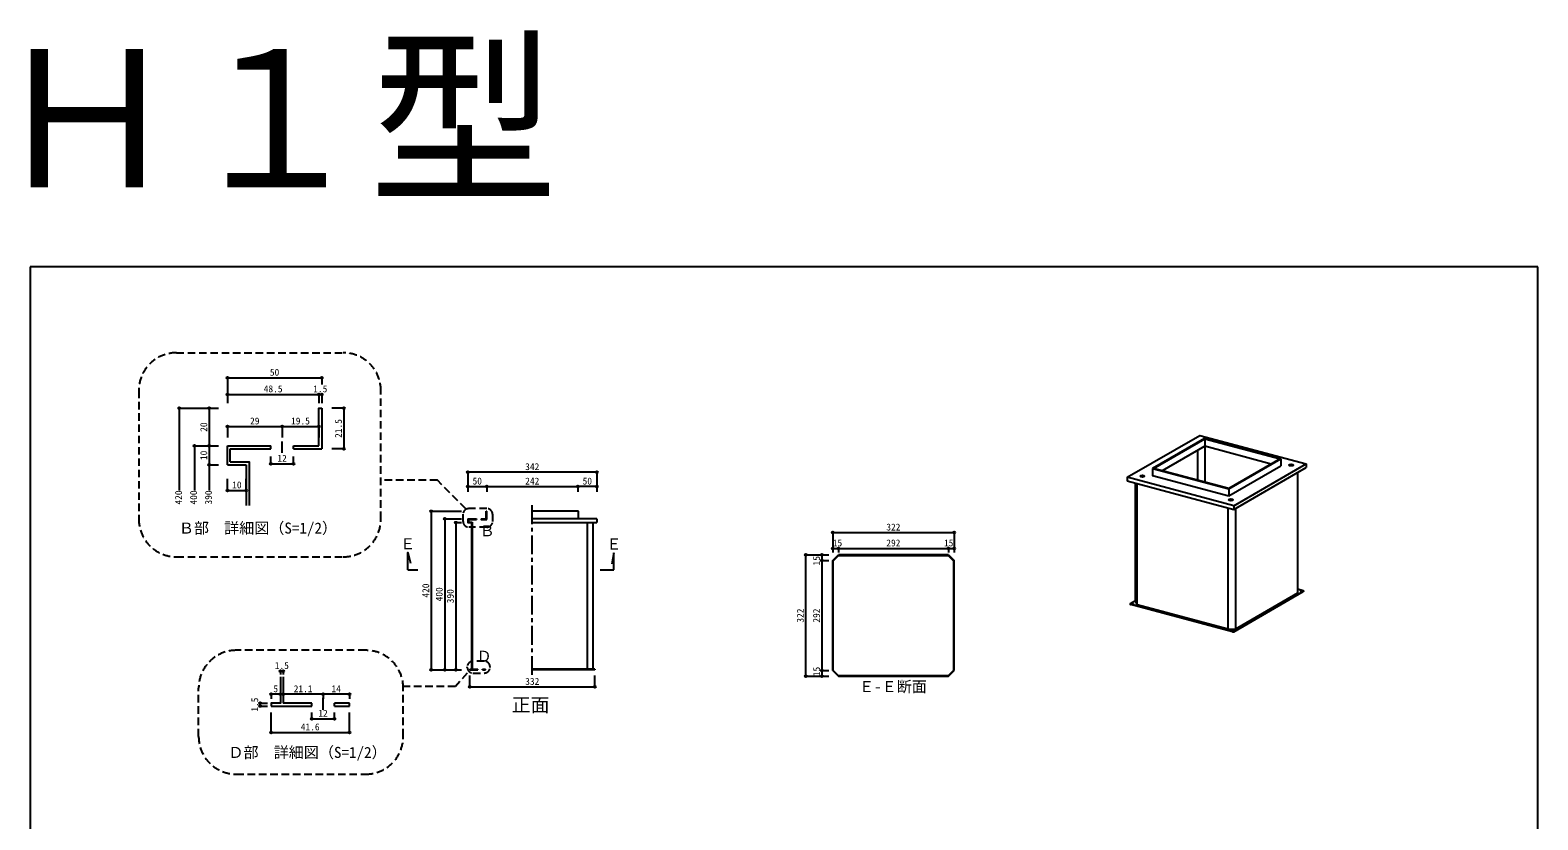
# Model space of a CAD drawing. Units: millimetres at full size, sheet at 1:10, with parts at other scales. Extents: x -10475 to 9199, y -10092 to 10143.
# Drawn here: x -10475 to -6475, y 8050 to 10143 of the extents above; entities that cross this region are included whole.
import ezdxf
from ezdxf.enums import TextEntityAlignment as Align

# ---------------------------------------------------------------- set-up
doc = ezdxf.new("R2010")
doc.units = ezdxf.units.MM
doc.header["$LTSCALE"] = 10
doc.header["$PDMODE"] = 32
doc.header["$PDSIZE"] = 5
doc.linetypes.add('CHAIN1', pattern=[8, 5, -1, 1, -1])
doc.linetypes.add('DASHED2', pattern=[3, 2, -1])
for name, color, linetype in [('0-0_FRP', 7, 'Continuous'), ('0-1_SUS', 7, 'Continuous'), ('0-9_SUS寸法', 3, 'Continuous'), ('0-F_図面枠', 7, 'Continuous'), ('1-1', 6, 'Continuous'), ('3-8', 4, 'Continuous'), ('E-9_SUS寸法', 3, 'Continuous')]:
    doc.layers.add(name, color=color, linetype=linetype)
doc.styles.add('ＭＳ ゴシック', font='')
doc.styles.get('ＭＳ ゴシック').set_extended_font_data('MS Gothic')

msp = doc.modelspace()

# ---------------------------------------------------------------- linework, layer by layer
at = {"layer": '0-0_FRP'}
for p, q in [((-8926.13, 8757.43), (-8932.31, 8727.33)), ((-8926.13, 8712.67), (-8926.13, 8757.43)), ((-9473.32, 8712.67), (-9446.31, 8712.67)), ((-8963.18, 8712.67), (-8926.13, 8712.67))]:
    msp.add_line(p, q, dxfattribs=at)
msp.add_lwpolyline([(-9473.32, 8712.67), (-9473.32, 8758.2), (-9465.6, 8730.42)], dxfattribs=at)
at = {"layer": '0-1_SUS'}
for p, q in [((-7564.58, 8957.77), (-7372.03, 9068.94)), ((-7359.26, 9060.83), (-7497.2, 8981.19)), ((-7359.26, 9060.83), (-7497.2, 8981.19)), ((-7372.03, 9068.94), (-7089.39, 8993.21)), ((-7156.78, 9006.57), (-7359.26, 9060.83)), ((-7156.78, 9006.57), (-7359.26, 9060.83)), ((-7182.25, 8992.92), (-7358.86, 9040.24)), ((-7376.95, 8949.68), (-7376.95, 9029.79)), ((-7357.33, 8944.43), (-7357.33, 9039.83)), ((-7294.72, 8926.93), (-7156.78, 9006.57)), ((-7294.72, 8926.93), (-7156.78, 9006.57)), ((-7156.78, 9006.57), (-7156.78, 8988.18)), ((-7497.2, 8981.19), (-7294.72, 8926.93)), ((-7497.2, 8981.19), (-7294.72, 8926.93)), ((-7294.72, 8908.55), (-7156.78, 8988.18)), ((-7294.72, 8908.55), (-7156.78, 8988.18)), ((-7281.94, 8882.04), (-7089.39, 8993.21)), ((-7281.94, 8882.04), (-7089.39, 8993.21)), ((-7281.94, 8872.85), (-7089.39, 8984.02)), ((-7089.39, 8993.21), (-7089.39, 8984.02)), ((-7564.58, 8957.77), (-7564.58, 8948.58)), ((-7281.94, 8882.04), (-7564.58, 8957.77)), ((-7564.58, 8948.58), (-7281.94, 8872.85)), ((-7542.24, 8627.65), (-7542.24, 8942.59)), ((-7538.29, 8619.45), (-7538.29, 8941.54)), ((-7294.72, 8926.93), (-7294.72, 8908.55)), ((-7281.94, 8882.04), (-7281.94, 8872.85)), ((-9313.92, 8847.58), (-9290.92, 8847.58)), ((-9312.42, 8846.08), (-9290.92, 8846.08)), ((-9312.42, 8846.08), (-9312.42, 8839.08)), ((-9290.92, 8847.58), (-9290.92, 8846.08)), ((-9278.92, 8847.58), (-9265.42, 8847.58)), ((-9265.42, 8867.58), (-9263.92, 8867.58)), ((-9265.42, 8847.58), (-9265.42, 8867.58)), ((-9263.92, 8846.08), (-9263.92, 8867.58)), ((-9021.92, 8867.58), (-9142.92, 8867.58)), ((-9016.92, 8847.58), (-9142.92, 8847.58)), ((-9020.42, 8867.58), (-9021.92, 8867.58)), ((-9020.42, 8847.58), (-9020.42, 8867.58)), ((-8971.92, 8847.58), (-9020.42, 8847.58)), ((-8971.92, 8847.58), (-8971.92, 8837.58)), ((-7296.97, 8646.73), (-7296.97, 8876.87)), ((-7276.13, 8648.28), (-7276.13, 8876.2)), ((-9312.42, 8839.08), (-9302.42, 8839.08)), ((-9303.92, 8837.58), (-9303.92, 8449.08)), ((-9302.42, 8839.08), (-9302.42, 8449.08)), ((-9142.92, 8837.58), (-8971.92, 8837.58)), ((-8996.92, 8837.58), (-8996.92, 8449.08)), ((-8981.92, 8837.58), (-8981.92, 8449.08)), ((-8926.13, 8757.43), (-8932.31, 8727.33)), ((-8926.13, 8712.67), (-8926.13, 8757.43)), ((-8344.36, 8736.58), (-8330.24, 8750.7)), ((-8344.36, 8445.82), (-8344.36, 8736.58)), ((-8038.86, 8752.2), (-8330.86, 8752.2)), ((-8038.86, 8752.2), (-8023.86, 8737.2)), ((-8025.36, 8736.58), (-8025.36, 8445.82)), ((-8023.86, 8445.2), (-8023.86, 8737.2)), ((-9473.32, 8712.67), (-9446.31, 8712.67)), ((-8963.18, 8712.67), (-8926.13, 8712.67)), ((-7296.97, 8554.79), (-7296.97, 8646.73)), ((-7281.85, 8549.54), (-7097.46, 8656)), ((-7281.85, 8548.17), (-7097.46, 8654.62)), ((-7276.13, 8556.34), (-7276.13, 8648.28)), ((-7097.96, 8657.09), (-7111.73, 8660.78)), ((-7097.11, 8656.44), (-7097.11, 8655.06)), ((-7556.86, 8622.46), (-7556.86, 8621.08)), ((-7556.51, 8622.9), (-7542.24, 8631.14)), ((-7285.32, 8549.29), (-7555.98, 8621.81)), ((-7285.32, 8547.91), (-7555.98, 8620.43)), ((-7542.24, 8627.65), (-7538.29, 8619.45)), ((-7296.97, 8554.79), (-7538.29, 8619.45)), ((-9308.92, 8449.08), (-9308.92, 8447.58)), ((-9308.92, 8449.08), (-9303.92, 8449.08)), ((-9308.92, 8447.58), (-9287.32, 8447.58)), ((-9302.42, 8449.08), (-9287.32, 8449.08)), ((-9287.32, 8447.58), (-9287.32, 8449.08)), ((-9275.32, 8449.08), (-9267.32, 8449.08)), ((-9275.32, 8447.58), (-9275.32, 8449.08)), ((-9275.32, 8447.58), (-9267.32, 8447.58)), ((-9267.32, 8447.58), (-9267.32, 8449.08)), ((-8976.92, 8449.08), (-9142.92, 8449.08)), ((-8976.92, 8449.08), (-8976.92, 8447.58)), ((-8345.86, 8445.2), (-8330.86, 8430.2)), ((-8330.24, 8431.7), (-8344.36, 8445.82)), ((-8025.36, 8445.82), (-8039.48, 8431.7)), ((-8039.48, 8431.7), (-8330.24, 8431.7))]:
    msp.add_line(p, q, dxfattribs=at)
at = {"layer": '0-1_SUS', "color": 4}
for p, q in [((-9313.92, 8933.1), (-9263.92, 8933.1)), ((-9263.92, 8933.1), (-9021.92, 8933.1)), ((-8971.92, 8933.1), (-9021.92, 8933.1)), ((-9006.92, 8847.58), (-9016.92, 8847.58)), ((-8417.24, 8430.2), (-8417.24, 8752.2)), ((-8374.31, 8752.2), (-8374.31, 8737.2)), ((-8374.31, 8737.2), (-8374.31, 8445.2)), ((-8374.31, 8445.2), (-8374.31, 8430.2)), ((-9308.92, 8402.05), (-8976.92, 8402.05))]:
    msp.add_line(p, q, dxfattribs=at)
at = {"layer": '0-1_SUS', "color": 3}
for p, q in [((-9313.92, 8933.1), (-9313.92, 8919.61)), ((-9263.92, 8933.1), (-9263.92, 8919.61)), ((-9263.92, 8933.1), (-9263.92, 8919.61)), ((-9021.92, 8933.1), (-9021.92, 8919.61)), ((-9021.92, 8933.1), (-9021.92, 8919.61)), ((-8971.92, 8933.1), (-8971.92, 8919.61)), ((-8417.24, 8752.2), (-8356.41, 8752.2)), ((-8374.31, 8752.2), (-8356.41, 8752.2)), ((-8374.31, 8737.2), (-8356.41, 8737.2)), ((-8374.31, 8445.2), (-8356.41, 8445.2)), ((-9308.92, 8402.05), (-9308.92, 8432.04)), ((-8976.92, 8402.05), (-8976.92, 8432.04)), ((-8417.24, 8430.2), (-8356.41, 8430.2)), ((-8374.31, 8430.2), (-8356.41, 8430.2))]:
    msp.add_line(p, q, dxfattribs=at)
at = {"layer": '0-1_SUS'}
for points in [[(-7564.58, 8957.77), (-7372.03, 9068.94), (-7089.39, 8993.21)], [(-7358.86, 9060.01), (-7358.86, 9040.24), (-7471.73, 8975.08)], [(-7564.58, 8948.58), (-7281.94, 8872.85), (-7089.39, 8984.02)], [(-7497.2, 8981.19), (-7497.2, 8962.8), (-7294.72, 8908.55)], [(-7296.97, 8554.79), (-7276.13, 8556.34), (-7111.73, 8651.26), (-7111.73, 8971.12)], [(-9313.92, 8847.58), (-9313.92, 8837.58), (-9303.92, 8837.58)], [(-9278.92, 8847.58), (-9278.92, 8846.08), (-9263.92, 8846.08)], [(-9473.32, 8712.67), (-9473.32, 8758.2), (-9465.6, 8730.42)], [(-8345.86, 8445.2), (-8345.86, 8737.2), (-8330.86, 8752.2)], [(-8330.24, 8750.7), (-8039.48, 8750.7), (-8025.36, 8736.58)], [(-8976.92, 8447.58), (-9081.56, 8447.58), (-9142.92, 8447.58)], [(-8330.86, 8430.2), (-8038.86, 8430.2), (-8023.86, 8445.2)]]:
    msp.add_lwpolyline(points, dxfattribs=at)
msp.add_lwpolyline([(-7495.11, 8981.34), (-7358.86, 9060.01), (-7158.86, 9006.42), (-7295.11, 8927.75)], close=True, dxfattribs=at)
for centre, major_axis in [((-7524.29, 8960.78), (-6, 0)), ((-7129.68, 8990.21), (-6, 0)), ((-7289.58, 8897.89), (-6, 0)), ((-7103.28, 8656.13), (-2, 0)), ((-7550.54, 8622.73), (-2, 0)), ((-7284.57, 8551.46), (-2, 0))]:
    msp.add_ellipse(centre, major_axis=major_axis, ratio=0.39332, dxfattribs=at)
for centre, major_axis, start_param, end_param in [((-7524.29, 8959.4), (-6, 0), 3.4381115, 5.9866665), ((-7129.68, 8988.83), (-6, 0), 3.4381115, 5.9866665), ((-7289.58, 8896.51), (-6, 0), 3.4381115, 5.9866665), ((-7103.28, 8654.75), (-2, 0), 4.210298, 5.21448), ((-7099.11, 8656.44), (-2, 0), 4.0961019, 4.114358), ((-7099.11, 8656.44), (-2, 0), 2.5435617, 4.0961019), ((-7099.11, 8655.06), (-2, 0), 2.5435617, 3.1415927), ((-7554.86, 8622.46), (-2, 0), 5.6851544, 7.2559507), ((-7554.86, 8621.08), (-2, 0), 0, 0.9727654), ((-7550.54, 8621.35), (-2, 0), 4.210298, 5.21448), ((-7284.57, 8550.08), (-2, 0), 4.210298, 5.21448), ((-7283.92, 8550.1), (2.5, 0), 4.114358, 5.6851544), ((-7283.92, 8548.72), (2.5, 0), 4.114358, 5.6851544)]:
    msp.add_ellipse(centre, major_axis=major_axis, ratio=0.39332, start_param=start_param, end_param=end_param, dxfattribs=at)
at = {"layer": '0-1_SUS', "color": 6}
for p in [(-9313.92, 8933.1), (-9263.92, 8933.1), (-9021.92, 8933.1), (-8971.92, 8933.1), (-8417.24, 8752.2), (-8374.31, 8752.2), (-8374.31, 8737.2), (-8374.31, 8445.2), (-9308.92, 8402.05), (-8976.92, 8402.05), (-8417.24, 8430.2), (-8374.31, 8430.2)]:
    msp.add_point(p, dxfattribs=at)
at = {"layer": '0-9_SUS寸法', "color": 4}
for p, q in [((-8971.92, 8971.31), (-9313.92, 8971.31)), ((-9410.91, 8867.58), (-9410.91, 8447.58)), ((-9375.25, 8847.58), (-9375.25, 8447.58)), ((-8345.86, 8811.21), (-8023.86, 8811.21)), ((-8345.86, 8769.09), (-8330.86, 8769.09)), ((-8330.86, 8769.09), (-8038.86, 8769.09)), ((-8038.86, 8769.09), (-8023.86, 8769.09))]:
    msp.add_line(p, q, dxfattribs=at)
at = {"layer": '0-9_SUS寸法'}
for p, q in [((-9313.92, 8971.31), (-9313.92, 8924.28)), ((-8971.92, 8971.31), (-8971.92, 8924.28)), ((-9410.91, 8867.58), (-9331.11, 8867.58)), ((-9375.25, 8847.58), (-9331.11, 8847.58)), ((-9345.68, 8837.58), (-9331.11, 8837.58)), ((-8345.86, 8811.21), (-8345.86, 8758.33)), ((-8023.86, 8811.21), (-8023.86, 8758.33)), ((-8345.86, 8769.09), (-8345.86, 8758.33)), ((-8330.86, 8769.09), (-8330.86, 8758.33)), ((-8038.86, 8769.09), (-8038.86, 8758.33)), ((-8023.86, 8769.09), (-8023.86, 8758.33)), ((-9375.25, 8447.58), (-9330.61, 8447.58)), ((-9345.68, 8447.58), (-9330.61, 8447.58))]:
    msp.add_line(p, q, dxfattribs=at)
at = {"layer": '0-9_SUS寸法', "linetype": 'CHAIN1'}
msp.add_line((-9142.92, 8433.92), (-9142.92, 8885.75), dxfattribs=at)
at = {"layer": '0-9_SUS寸法'}
msp.add_lwpolyline([(-9410.91, 8447.58), (-9376.64, 8447.58), (-9331.11, 8447.58)], dxfattribs=at)
at = {"layer": '0-9_SUS寸法', "color": 6}
for p in [(-9313.92, 8971.31), (-8971.92, 8971.31), (-9410.91, 8867.58), (-9375.25, 8847.58), (-9345.68, 8837.58), (-8345.86, 8811.21), (-8023.86, 8811.21), (-8345.86, 8769.09), (-8330.86, 8769.09), (-8038.86, 8769.09), (-8023.86, 8769.09), (-9410.91, 8447.58), (-9375.25, 8447.58), (-9345.68, 8447.58)]:
    msp.add_point(p, dxfattribs=at)
at = {"layer": '0-F_図面枠'}
for p, q in [((-10475.1, 9516.12), (-10475.1, 6756.12)), ((-6475.1, 9516.12), (-10475.1, 9516.12)), ((-6475.1, 6756.12), (-6475.1, 9516.12))]:
    msp.add_line(p, q, dxfattribs=at)
at = {"layer": '3-8'}
msp.add_line((-9345.68, 8837.58), (-9345.68, 8447.58), dxfattribs=at)
at = {"layer": 'E-9_SUS寸法', "color": 2, "linetype": 'DASHED2'}
for p, q in [((-10086.94, 9287.91), (-9644.59, 9287.91)), ((-10186.94, 9187.91), (-10186.94, 8846.98)), ((-9544.59, 8846.98), (-9544.59, 9187.91)), ((-9394.68, 8950.05), (-9544.59, 8950.05)), ((-9318.99, 8874.36), (-9394.68, 8950.05)), ((-9326.66, 8840.8), (-9326.66, 8859.65)), ((-9263.17, 8874.65), (-9311.66, 8874.65)), ((-9248.17, 8859.65), (-9248.17, 8840.8)), ((-9263.17, 8825.8), (-9311.66, 8825.8)), ((-10086.94, 8746.98), (-9644.59, 8746.98)), ((-9585.15, 8499.17), (-9928.12, 8499.17)), ((-9315.37, 8453.95), (-9315.37, 8455.05)), ((-9270, 8470.05), (-9300.37, 8470.05)), ((-9255, 8453.95), (-9255, 8455.05)), ((-9346.78, 8402.91), (-9485.15, 8402.91)), ((-9315.36, 8438.95), (-9346.78, 8402.91)), ((-9300.37, 8438.95), (-9270, 8438.95)), ((-10028.12, 8270.77), (-10028.12, 8399.17)), ((-9485.15, 8270.77), (-9485.15, 8399.17)), ((-9928.12, 8170.77), (-9585.15, 8170.77))]:
    msp.add_line(p, q, dxfattribs=at)
at = {"layer": 'E-9_SUS寸法', "color": 4}
for p, q in [((-9951.59, 9221.53), (-9701.59, 9221.53)), ((-9951.59, 9177.72), (-9709.09, 9177.72)), ((-9709.09, 9177.72), (-9701.59, 9177.72)), ((-10079.37, 9140.91), (-10079.37, 8923)), ((-9999.89, 9140.91), (-9999.89, 9040.91)), ((-9642.57, 9140.91), (-9642.57, 9033.41)), ((-9951.59, 9092.42), (-9806.59, 9092.42)), ((-9806.59, 9092.42), (-9709.09, 9092.42)), ((-10039.52, 9040.91), (-10039.52, 8923)), ((-9999.89, 9040.91), (-9999.89, 8990.91)), ((-9999.89, 8990.91), (-9999.89, 8923)), ((-9836.59, 8993.6), (-9776.59, 8993.6)), ((-9951.59, 8923), (-9901.59, 8923)), ((-9811.08, 8444.17), (-9803.58, 8444.17)), ((-9811.08, 8382.56), (-9836.08, 8382.56)), ((-9698.08, 8382.56), (-9803.58, 8382.56)), ((-9628.08, 8382.56), (-9698.08, 8382.56)), ((-9864.71, 8358.86), (-9864.71, 8351.36)), ((-9836.08, 8281.4), (-9628.08, 8281.4)), ((-9728.08, 8317.59), (-9668.08, 8317.59))]:
    msp.add_line(p, q, dxfattribs=at)
at = {"layer": 'E-9_SUS寸法'}
for p, q in [((-9951.59, 9221.53), (-9951.59, 9177.72)), ((-9701.59, 9221.53), (-9701.59, 9203.45)), ((-9951.59, 9177.72), (-9951.59, 9154.51)), ((-9709.09, 9177.72), (-9709.09, 9154.51)), ((-9701.59, 9177.72), (-9701.59, 9154.51)), ((-10079.37, 9140.91), (-9975.83, 9140.91)), ((-9999.89, 9140.91), (-9975.83, 9140.91)), ((-9642.57, 9140.91), (-9674.97, 9140.91)), ((-9951.59, 9092.42), (-9951.59, 9063.42)), ((-9806.59, 9092.42), (-9806.59, 9063.42)), ((-9806.59, 9092.42), (-9806.59, 9063.42)), ((-9709.09, 9092.42), (-9709.09, 9063.42)), ((-10039.52, 9040.91), (-9975.83, 9040.91)), ((-9999.89, 9040.91), (-9975.83, 9040.91)), ((-9836.59, 8993.6), (-9836.59, 9012.66)), ((-9776.59, 8993.6), (-9776.59, 9012.66)), ((-9642.57, 9033.41), (-9674.97, 9033.41)), ((-9999.89, 8990.91), (-9975.83, 8990.91)), ((-9999.89, 8990.91), (-9975.83, 8990.91)), ((-9951.59, 8923), (-9951.59, 8953.55)), ((-9901.59, 8923), (-9901.59, 8953.55)), ((-9811.08, 8444.17), (-9811.08, 8435.26)), ((-9803.58, 8444.17), (-9803.58, 8435.26)), ((-9836.08, 8382.56), (-9836.08, 8370.68)), ((-9811.08, 8382.56), (-9811.08, 8370.68)), ((-9803.58, 8382.56), (-9803.58, 8370.68)), ((-9698.08, 8382.56), (-9698.08, 8370.68)), ((-9628.08, 8382.56), (-9628.08, 8370.68)), ((-9864.71, 8358.86), (-9845.11, 8358.86)), ((-9864.71, 8351.36), (-9845.11, 8351.36)), ((-9836.08, 8281.4), (-9836.08, 8334.29)), ((-9728.08, 8317.59), (-9728.08, 8334.29)), ((-9668.08, 8317.59), (-9668.08, 8334.29)), ((-9628.08, 8281.4), (-9628.08, 8334.29))]:
    msp.add_line(p, q, dxfattribs=at)
at = {"layer": 'E-9_SUS寸法', "color": 7}
for p, q in [((-9701.59, 9140.91), (-9701.59, 9033.41)), ((-9951.59, 8990.91), (-9951.59, 9040.91)), ((-9951.59, 9040.91), (-9836.59, 9040.91)), ((-9836.59, 9033.41), (-9836.59, 9040.91)), ((-9776.59, 9040.91), (-9709.09, 9040.91)), ((-9776.59, 9033.41), (-9776.59, 9040.91)), ((-9944.09, 8998.41), (-9944.09, 9033.41)), ((-9944.09, 9033.41), (-9836.59, 9033.41)), ((-9776.59, 9033.41), (-9701.59, 9033.41)), ((-9951.59, 8990.91), (-9901.59, 8990.91)), ((-9901.59, 8990.91), (-9901.59, 8883.41)), ((-9803.58, 8428.96), (-9803.58, 8358.86)), ((-9836.08, 8351.36), (-9728.08, 8351.36)), ((-9728.08, 8358.86), (-9803.58, 8358.86)), ((-9728.08, 8351.36), (-9728.08, 8358.86)), ((-9668.08, 8351.36), (-9668.08, 8358.86)), ((-9628.08, 8358.86), (-9668.08, 8358.86)), ((-9668.08, 8351.36), (-9628.08, 8351.36)), ((-9628.08, 8351.36), (-9628.08, 8358.86))]:
    msp.add_line(p, q, dxfattribs=at)
at = {"layer": 'E-9_SUS寸法', "linetype": 'CHAIN1'}
for p, q in [((-9806.59, 9022.35), (-9806.59, 9053.04)), ((-9698.08, 8341.37), (-9698.08, 8373.03))]:
    msp.add_line(p, q, dxfattribs=at)
at = {"layer": 'E-9_SUS寸法', "color": 7}
for points in [[(-9709.09, 9040.91), (-9709.09, 9140.91), (-9701.59, 9140.91)], [(-9944.09, 8998.41), (-9894.09, 8998.41), (-9894.09, 8883.41)], [(-9811.08, 8428.96), (-9811.08, 8358.86), (-9836.08, 8358.86), (-9836.08, 8351.36)]]:
    msp.add_lwpolyline(points, dxfattribs=at)
at = {"layer": 'E-9_SUS寸法', "color": 2, "linetype": 'DASHED2'}
for centre, radius, start, end in [((-10086.94, 9187.91), 100, 90, 180), ((-9644.59, 9187.91), 100, 0, 90), ((-10086.94, 8846.98), 100, 180, 270), ((-9644.59, 8846.98), 100, 270, 0), ((-9311.66, 8859.65), 15, 90, 180), ((-9311.66, 8840.8), 15, 180, 270), ((-9263.17, 8859.65), 15, 0, 90), ((-9263.17, 8840.8), 15, 270, 0), ((-9928.12, 8399.17), 100, 90, 180), ((-9585.15, 8399.17), 100, 0, 90), ((-9300.37, 8455.05), 15, 90, 180), ((-9300.37, 8453.95), 15, 180, 270), ((-9270, 8455.05), 15, 0, 90), ((-9270, 8453.95), 15, 270, 0), ((-9928.12, 8270.77), 100, 180, 270), ((-9585.15, 8270.77), 100, 270, 0)]:
    msp.add_arc(centre, radius, start, end, dxfattribs=at)
at = {"layer": 'E-9_SUS寸法', "color": 6}
for p in [(-9951.59, 9221.53), (-9701.59, 9221.53), (-9951.59, 9177.72), (-9709.09, 9177.72), (-9701.59, 9177.72), (-10079.37, 9140.91), (-9999.89, 9140.91), (-9642.57, 9140.91), (-9951.59, 9092.42), (-9806.59, 9092.42), (-9709.09, 9092.42), (-10039.52, 9040.91), (-9999.89, 9040.91), (-9642.57, 9033.41), (-9999.89, 8990.91), (-9836.59, 8993.6), (-9776.59, 8993.6), (-9951.59, 8923), (-9901.59, 8923), (-9811.08, 8444.17), (-9803.58, 8444.17), (-9864.71, 8358.86), (-9836.08, 8382.56), (-9811.08, 8382.56), (-9803.58, 8382.56), (-9698.08, 8382.56), (-9628.08, 8382.56), (-9864.71, 8351.36), (-9728.08, 8317.59), (-9668.08, 8317.59), (-9836.08, 8281.4), (-9628.08, 8281.4)]:
    msp.add_point(p, dxfattribs=at)

# ---------------------------------------------------------------- texts
at = {"layer": '0-1_SUS', "color": 3, "style": 'ＭＳ ゴシック'}
for s, p in [('50', (-9301.42, 8933.1)), ('242', (-9161.67, 8933.1)), ('50', (-9009.42, 8933.1)), ('332', (-9161.67, 8402.05))]:
    msp.add_text(s, height=18.33, dxfattribs=at).set_placement(p, align=Align.BOTTOM_LEFT)
at = {"layer": '0-1_SUS', "color": 2, "style": 'ＭＳ ゴシック'}
for s, p in [('Ｅ', (-9493.32, 8758.2)), ('Ｅ', (-8946.13, 8757.43)), ('Ｅ-Ｅ断面', (-8276.01, 8379.53))]:
    msp.add_text(s, height=29.33, dxfattribs=at).set_placement(p, align=Align.BOTTOM_LEFT)
at = {"layer": '0-1_SUS', "color": 3, "style": 'ＭＳ ゴシック'}
for s, p in [('15', (-8374.22, 8724.07)), ('322', (-8417.24, 8572.45)), ('292', (-8374.31, 8572.45)), ('15', (-8374.15, 8430.51))]:
    msp.add_text(s, height=18.33, rotation=90, dxfattribs=at).set_placement(p, align=Align.BOTTOM_LEFT)
at = {"layer": '0-1_SUS', "color": 6, "style": 'ＭＳ ゴシック'}
msp.add_text('正面', height=36.66, dxfattribs=at).set_placement((-9197.33, 8325.06), align=Align.BOTTOM_LEFT)
at = {"layer": '0-9_SUS寸法', "style": 'ＭＳ ゴシック'}
for s, p in [('342', (-9161.67, 8971.31)), ('322', (-8203.61, 8811.21)), ('15', (-8345.68, 8769.16)), ('292', (-8203.61, 8769.09)), ('15', (-8050.7, 8769.21))]:
    msp.add_text(s, height=18.33, dxfattribs=at).set_placement(p, align=Align.BOTTOM_LEFT)
for s, p in [('420', (-9410.91, 8638.83)), ('400', (-9375.25, 8628.83)), ('390', (-9345.68, 8623.83))]:
    msp.add_text(s, height=18.33, rotation=90, dxfattribs=at).set_placement(p, align=Align.BOTTOM_LEFT)
at = {"layer": '1-1', "style": 'ＭＳ ゴシック'}
msp.add_text('Ｈ１型', height=366.6, dxfattribs=at).set_placement((-10575.1, 9616.12), align=Align.BOTTOM_LEFT)
at = {"layer": 'E-9_SUS寸法', "style": 'ＭＳ ゴシック'}
for s, p in [('50', (-9839.09, 9221.53)), ('48.5', (-9855.34, 9177.72)), ('1.5', (-9724.09, 9177.72)), ('29', (-9891.59, 9092.42)), ('19.5', (-9782.84, 9092.42)), ('12', (-9819.09, 8993.6)), ('10', (-9939.09, 8923)), ('1.5', (-9826.08, 8444.17)), ('5', (-9829.83, 8382.56)), ('21.1', (-9775.83, 8382.56)), ('14', (-9675.58, 8382.56)), ('12', (-9710.58, 8317.59)), ('41.6', (-9757.08, 8281.4))]:
    msp.add_text(s, height=18.33, dxfattribs=at).set_placement(p, align=Align.BOTTOM_LEFT)
for s, p in [('20', (-9999.89, 9078.41)), ('21.5', (-9642.57, 9062.16)), ('10', (-9999.89, 9003.41)), ('420', (-10066.87, 8885.5)), ('400', (-10027.02, 8885.5)), ('390', (-9987.39, 8885.5)), ('1.5', (-9864.71, 8336.36))]:
    msp.add_text(s, height=18.33, rotation=90, dxfattribs=at).set_placement(p, align=Align.BOTTOM_LEFT)
at = {"layer": 'E-9_SUS寸法', "color": 2, "style": 'ＭＳ ゴシック'}
for s, p in [('Ｂ部\u3000詳細図（S=1/2）', (-10080.63, 8799.68)), ('Ｂ', (-9282.5, 8792.61)), ('Ｄ', (-9290.63, 8460.06)), ('Ｄ部\u3000詳細図（S=1/2）', (-9949.04, 8204.96))]:
    msp.add_text(s, height=29.33, dxfattribs=at).set_placement(p, align=Align.BOTTOM_LEFT)

doc.saveas('drawing.dxf')
